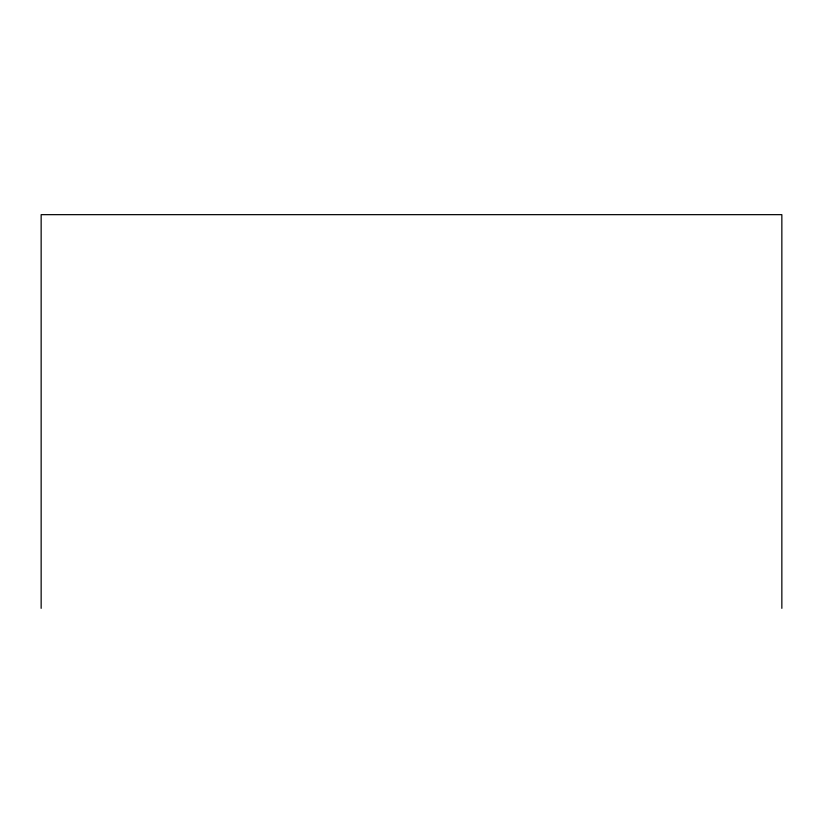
<?xml version="1.0" encoding="UTF-8"?>
<svg xmlns="http://www.w3.org/2000/svg" width="823" height="823" viewBox="0 0 823 823"><rect width="100%" height="100%" fill="white"/><g stroke="black" fill="none" stroke-linecap="round" stroke-linejoin="round"><path stroke-width="1.23" d="M781.85 608.341L781.85 214.659L41.15 214.659L41.15 608.341"/></g></svg>
